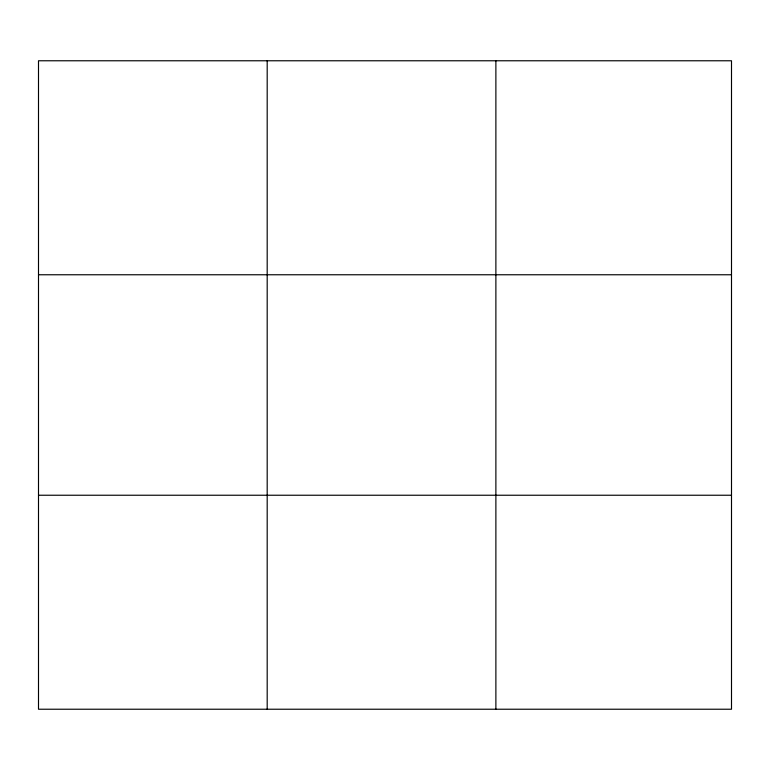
<?xml version="1.0" encoding="UTF-8"?>
<svg xmlns="http://www.w3.org/2000/svg" width="770" height="770" viewBox="0 0 770 770"><rect width="100%" height="100%" fill="white"/><g stroke="black" fill="none" stroke-linecap="round" stroke-linejoin="round"><path stroke-width="1.16" d="M267.19 60.772L267.19 709.228M495.88 60.772L495.88 709.228M38.5 274.765L731.5 274.765M38.5 495.235L731.5 495.235M731.5 602.227L731.5 709.228L38.5 709.228L38.5 60.772L731.5 60.772L731.5 602.227"/></g></svg>
